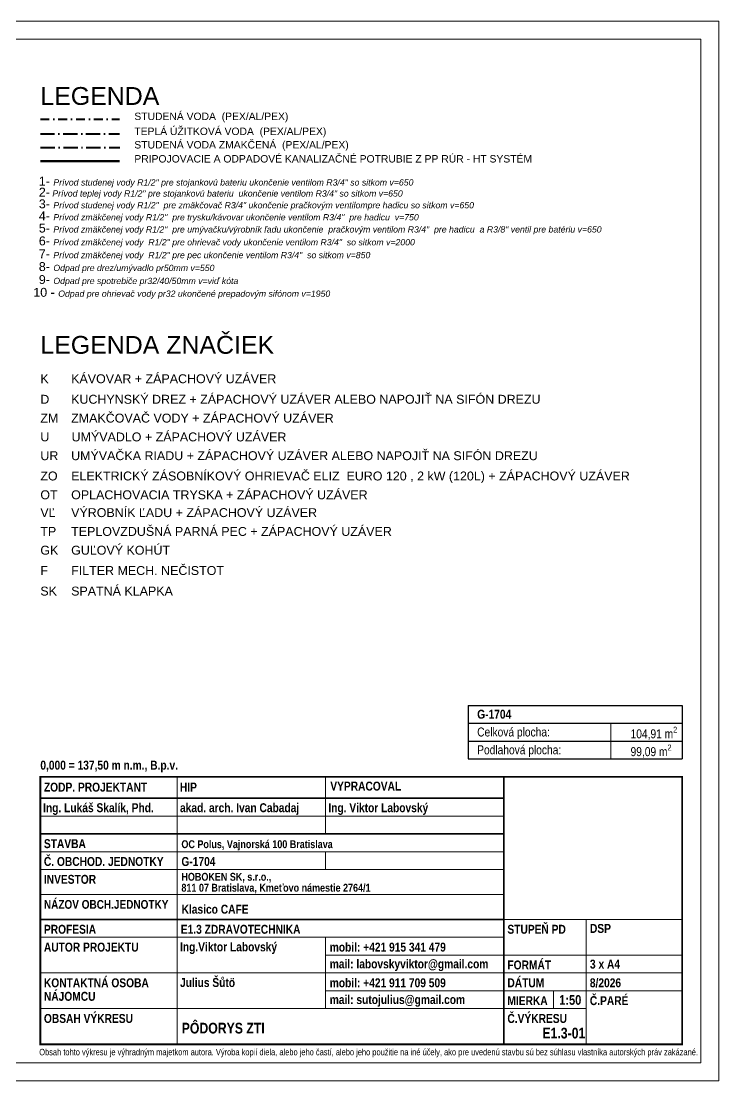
# Model space of a CAD drawing. Header units: millimetres. Extents: x 81329 to 439548, y 1718 to 95447.
# Drawn here: x 397815 to 407599, y 1718 to 16568 of the extents above; entities that cross this region are included whole.
import ezdxf
from ezdxf.enums import TextEntityAlignment as Align

# ---------------------------------------------------------------- set-up
doc = ezdxf.new("R2010")
doc.units = ezdxf.units.MM
doc.header["$LTSCALE"] = 100
for name, pattern in [('ACAD_ISO03W100', [30, 12, -18]), ('Čerchovaná 2mm', [3.2, 2, -0.6, 0, -0.6]), ('ČERCHOVANÁ2', [0.5, 0.25, -0.125, 0, -0.125])]:
    doc.linetypes.add(name, pattern=pattern)
for name, color, linetype, lineweight in [('E1_ROZPISKA', 7, 'Continuous', 13), ('E1_TEXT', 7, 'Continuous', 15), ('voda', 170, 'Continuous', 20), ('zti', 24, 'Continuous', 30), ('ZTI-DPS-potrubi_studena_voda', 5, 'ČERCHOVANÁ2', 40), ('ZTI-DPS-potrubi_tepla_voda', 1, 'Čerchovaná 2mm', 40), ('ZTI-DPS-potrubi_zmakcena_voda', 92, 'Čerchovaná 2mm', 40)]:
    doc.layers.add(name, color=color, linetype=linetype, lineweight=lineweight)
doc.layers.add('stavba-voda', color=5, linetype='Continuous')
doc.styles.add('_TCW_TXTSTY_9', font='arial.ttf', dxfattribs={"height": 182.400009})
doc.styles.add('A-BOLD', font='ARIALNB.TTF')
doc.styles.add('Arial Narrow', font='ARIALN.TTF', dxfattribs={"height": 75})
doc.styles.add('ARIAL ROZP', font='arial.ttf', dxfattribs={"width": 0.8})
doc.styles.add('ZT-zariad.', font='ARIALN.TTF')

msp = doc.modelspace()

# ---------------------------------------------------------------- linework, layer by layer
at = {"lineweight": 5}
for points in [[(407599.03, 1718.2), (376099.03, 1718.2), (376099.03, 16568.2), (407599.03, 16568.2)], [(407349.03, 1968.2), (376349.03, 1968.2), (376349.03, 16318.2), (407349.03, 16318.2)]]:
    msp.add_lwpolyline(points, close=True, dxfattribs=at)
at = {"layer": 'E1_ROZPISKA', "color": 7, "linetype": 'Continuous', "lineweight": 25, "ltscale": 0.01}
for p, q in [((404084.151, 6979.3), (404084.151, 6229.3)), ((404084.151, 6979.3), (407084.15, 6979.3)), ((404084.151, 6979.3), (404084.151, 6229.3)), ((407084.15, 6979.3), (407084.15, 6229.3)), ((407084.15, 6979.3), (407084.15, 6229.3)), ((404084.151, 6729.3), (407084.15, 6729.3)), ((404084.151, 6479.3), (407084.15, 6479.3)), ((404084.151, 6229.3), (407084.15, 6229.3))]:
    msp.add_line(p, q, dxfattribs=at)
at = {"layer": 'E1_ROZPISKA', "color": 7, "linetype": 'Continuous', "lineweight": 13, "ltscale": 0.01}
for p, q in [((404084.151, 6729.3), (407084.15, 6729.3)), ((404084.151, 6729.3), (407084.15, 6729.3)), ((406084.151, 6729.3), (406084.151, 6229.3)), ((404084.151, 6479.3), (407084.15, 6479.3)), ((404084.151, 6479.3), (407084.15, 6479.3))]:
    msp.add_line(p, q, dxfattribs=at)
at = {"layer": 'E1_ROZPISKA'}
for p, q in [((400003.974, 2229.3), (400003.974, 5979.3)), ((402084.15, 5979.3), (402084.15, 5179.3)), ((398084.15, 5429.3), (404584.15, 5429.3)), ((398084.15, 5179.3), (404584.15, 5179.3)), ((398084.15, 4929.3), (404584.15, 4929.3)), ((402084.15, 4679.3), (402084.15, 4929.3)), ((398084.15, 3979.3), (404584.15, 3979.3)), ((404584.15, 3979.3), (407084.15, 3979.3)), ((405740.273, 3979.3), (405740.273, 2229.3)), ((402084.15, 3729.3), (402084.15, 2729.3)), ((404584.15, 3479.3), (407084.15, 3479.3)), ((404584.15, 3229.3), (407084.15, 3229.3)), ((404584.15, 2979.3), (407084.15, 2979.3)), ((405282.857, 2979.3), (405282.857, 2729.3)), ((404584.15, 2729.3), (405740.273, 2729.3))]:
    msp.add_line(p, q, dxfattribs=at)
at = {"layer": 'E1_ROZPISKA', "const_width": 25}
msp.add_lwpolyline([(398084.15, 5979.3), (407084.15, 5979.3), (407084.15, 2229.3), (398084.15, 2229.3)], close=True, dxfattribs=at)
for points in [[(404584.15, 5979.3), (404584.15, 2229.3)], [(398084.15, 5679.3), (404584.15, 5679.3)], [(398084.15, 5179.3), (404584.15, 5179.3)], [(398084.15, 3979.3), (404584.15, 3979.3)]]:
    msp.add_lwpolyline(points, dxfattribs=at)
at = {"layer": 'E1_ROZPISKA'}
for points in [[(398084.15, 4679.3), (404584.15, 4679.3)], [(398084.15, 4329.3), (404584.15, 4329.3)], [(398084.15, 3729.3), (404584.15, 3729.3)], [(402084.15, 3479.3), (404584.15, 3479.3)], [(398084.15, 3229.3), (404584.15, 3229.3)], [(402084.15, 2979.3), (404584.15, 2979.3)], [(398084.15, 2729.3), (404584.15, 2729.3)], [(398084.15, 2229.3), (404584.15, 2229.3)]]:
    msp.add_lwpolyline(points, dxfattribs=at)
at = {"layer": 'E1_TEXT'}
msp.add_line((405740.273, 2729.3), (405740.273, 2229.3), dxfattribs=at)
at = {"layer": 'zti', "linetype": 'ACAD_ISO03W100', "lineweight": 50, "ltscale": 5}
msp.add_line((398084.15, 14606.455), (399195.377, 14606.455), dxfattribs=at)
at = {"layer": 'ZTI-DPS-potrubi_studena_voda', "ltscale": 5}
msp.add_line((398084.15, 15195.957), (399195.377, 15195.957), dxfattribs=at)
at = {"layer": 'ZTI-DPS-potrubi_tepla_voda'}
msp.add_line((398084.15, 14991.837), (399195.377, 14991.837), dxfattribs=at)
at = {"layer": 'ZTI-DPS-potrubi_zmakcena_voda'}
msp.add_line((398088.236, 14795.766), (399199.463, 14795.766), dxfattribs=at)

# ---------------------------------------------------------------- texts
at = {"layer": 'E1_ROZPISKA', "insert": (398068.516, 2165.869), "char_height": 90, "width": 10453.95237, "attachment_point": 1, "rotation": 360, "style": 'ARIAL ROZP'}
msp.add_mtext('\\pxt0.34;Obsah tohto výkresu je výhradným majetkom autora. Výroba kopií diela, alebo jeho častí, alebo jeho použitie na iné účely, ako pre uvedenú stavbu sú bez súhlasu vlastníka autorských práv zakázané.', dxfattribs=at)
at = {"layer": 'E1_TEXT', "style": 'A-BOLD'}
for s, height, p in [('0,000 = 137,50 m n.m., B.p.v. ', 125, (398084.15, 6079.3)), ('ZODP. PROJEKTANT', 125, (398134.15, 5771.105)), ('HIP', 125, (400041.05, 5771.105)), ('VYPRACOVAL', 125, (402150.206, 5785.76)), ('Ing. Lukáš Skalík, Phd. ', 125, (398123.206, 5482.995)), ('akad. arch. Ivan Cabadaj', 125, (400043.03, 5482.995)), ('Ing. Viktor Labovský', 125, (402123.206, 5482.995)), ('STAVBA', 125, (398134.15, 4979.3)), ('OC Polus, Vajnorská 100 Bratislava', 110, (400062.593, 4979.3)), ('Č. OBCHOD. JEDNOTKY', 125, (398134.15, 4729.3)), ('G-1704', 125, (400062.593, 4729.3)), ('INVESTOR', 125, (398134.15, 4479.3)), ('HOBOKEN SK, s.r.o.,', 110, (400062.593, 4522.132)), ('811 07 Bratislava, Kmeťovo námestie 2764/1', 110, (400062.593, 4368.833)), ('NÁZOV OBCH.JEDNOTKY', 122.5, (398134.15, 4129.3)), ('Klasico CAFE', 125, (400065.083, 4060.491)), ('PROFESIA', 125, (398134.15, 3779.3)), ('E1.3 ZDRAVOTECHNIKA', 125, (400053.974, 3779.3)), ('STUPEŇ PD', 125, (404634.15, 3779.3)), ('DSP', 125, (405791.797, 3791.213)), ('AUTOR PROJEKTU', 125, (398134.15, 3529.3)), ('Ing.Viktor Labovský', 125, (400043.03, 3532.995)), ('mobil: +421 915 341 479', 125, (402142.769, 3529.3)), ('mail: labovskyviktor@gmail.com', 125, (402142.769, 3294.3)), ('FORMÁT', 125, (404634.15, 3279.3)), ('3 x A4', 125, (405791.797, 3291.213)), ('KONTAKTNÁ OSOBA', 125, (398134.15, 3029.3)), ('Julius Šůtö', 125, (400043.03, 3032.995)), ('mobil: +421 911 709 509', 125, (402142.769, 3029.3)), ('DÁTUM', 125, (404634.15, 3029.3)), ('8/2026', 125, (405790.273, 3029.3)), ('NÁJOMCU', 125, (398134.15, 2839.824)), ('mail: sutojulius@gmail.com', 125, (402142.769, 2794.3)), ('MIERKA', 125, (404634.15, 2779.3)), ('1:50', 135, (405361.15, 2783.969)), ('Č.PARÉ', 125, (405790.273, 2779.3)), ('OBSAH VÝKRESU', 125, (398134.15, 2529.3)), ('Č.VÝKRESU', 125, (404634.15, 2529.3)), ('PÔDORYS ZTI', 150, (400066.417, 2381.433))]:
    msp.add_text(s, height=height, dxfattribs=at).set_placement(p)
msp.add_text('E1.3-01', height=150, dxfattribs=at).set_placement((405726.503, 2267.237), align=Align.BOTTOM_RIGHT)
at = {"layer": 'E1_TEXT', "linetype": 'Continuous', "lineweight": 0, "insert": (404210.588, 6854.932), "char_height": 124.99996, "attachment_point": 4, "style": 'A-BOLD'}
msp.add_mtext('\\A1;\\pxql;G-1704', dxfattribs=at)
at = {"layer": 'E1_TEXT', "linetype": 'Continuous', "lineweight": 50, "char_height": 124.99996, "attachment_point": 4, "style": 'Arial Narrow'}
for s, insert in [('\\A1;\\pxql;Celková plocha:', (404210.588, 6587.771)), ('\\A1;\\pxql;104,91 m{\\H0.66x;\\S2^  ;}', (406361.401, 6581.186)), ('\\A1;{\\pql;\\fArial Narrow|b0|i0|c238|p34;Podlahová plocha:}', (404210.588, 6337.771)), ('\\A1;\\pxql;99,09 m{\\H0.66x;\\S2^  ;}', (406361.401, 6331.186))]:
    msp.add_mtext(s, dxfattribs=dict(at, insert=insert))
at = {"layer": 'stavba-voda', "color": 0, "char_height": 125, "attachment_point": 1, "style": '_TCW_TXTSTY_9'}
for s, insert, width in [('{\\fArial|b0|i0|c0|p34;\\H0.8308x;\\C256;\\c0;STUDEN\\fArial|b0|i0|c238|p34;Á VODA  (PEX/AL/PEX)}', (399402.313, 15286.953, 0), 3942.70377), ('{\\fArial|b0|i0|c0|p34;\\H0.8308x;TEPL\\fArial|b0|i0|c238|p34;Á ÚŽITKOVÁ VODA  \\C256;\\c0;(PEX/AL/PEX)}', (399402.313, 15076.953, 0), 3942.70377), ('{\\fArial|b0|i0|c0|p34;\\H0.8308x;STUDEN\\fArial|b0|i0|c238|p34;Á VODA ZMAKČENÁ  \\C256;\\c0;(PEX/AL/PEX)}', (399402.313, 14888.274, 0), 3942.70377), ('{\\fArial|b0|i0|c238|p34;\\H0.8308x;\\C256;\\c0;PRIPOJOVACIE A ODPADOVÉ KANALIZAČNÉ POTRUBIE Z PP RÚR - HT SYSTÉM }', (399402.313, 14691.571, 0), 6174.99184)]:
    msp.add_mtext(s, dxfattribs=dict(at, insert=insert, width=width))
at = {"layer": 'voda', "char_height": 125, "attachment_point": 1, "style": '_TCW_TXTSTY_9'}
for s, insert, width in [('1- {\\fArial|b0|i1|c238|p34;\\H0.7x;Prívod studenej vody R1/2" pre stojankovú bateriu ukončenie ventilom R3/4" so sitkom v=650}', (398063.054, 14390.248, 0), 8430.8006), ('2-{\\fArial|b0|i1|c238|p34;\\H0.7x; Prívod teplej vody R1/2" pre stojankovú bateriu  ukončenie ventilom R3/4" so sitkom v=650}', (398063.054, 14234.915, 0), 9413.72676), ('3-{\\C5; \\fArial|b0|i1|c238|p34;\\H0.7x;\\C256;Prívod studenej vody R1/2"  pre zmäkčovač R3/4" ukončenie pračkovým ventilompre hadicu so sitkom v=650 }', (398063.054, 14070.369, 0), 9116.80579), ('{\\C92;6- \\fArial|b0|i1|c238|p34;\\H0.7x;Prívod zmäkčenej vody  R1/2" pre ohrievač vody ukončenie ventilom R3/4"  so sitkom v=2000}', (398063.054, 13551.491, 0), 11140.19476), ('{\\fArial|b0|i0|c238|p34;\\C92;7- \\fArial|b0|i1|c238|p34;\\H0.7x;Prívod zmäkčenej vody  R1/2" pre pec ukončenie ventilom R3/4"  so sitkom v=850}', (398063.054, 13371.491, 0), 8632.78154)]:
    msp.add_mtext(s, dxfattribs=dict(at, insert=insert, width=width))
at = {"layer": 'voda', "color": 92, "char_height": 125, "attachment_point": 1, "style": '_TCW_TXTSTY_9'}
for s, insert, width in [('4- {\\fArial|b0|i1|c238|p34;\\H0.7x;Prívod zmäkčenej vody R1/2"  pre trysku/kávovar ukončenie ventilom R3/4"  pre hadicu  v=750}', (398063.054, 13901.392, 0), 11140.19476), ('5- {\\fArial|b0|i1|c238|p34;\\H0.7x;Prívod zmäkčenej vody R1/2"  pre umývačku/výrobník ľadu ukončenie  pračkovým ventilom R3/4"  pre hadicu  a R3/8" ventil pre batériu v=650}', (398063.054, 13731.491, 0), 10120.5634)]:
    msp.add_mtext(s, dxfattribs=dict(at, insert=insert, width=width))
at = {"layer": 'zti', "color": 0, "style": '_TCW_TXTSTY_9'}
for s, p in [('K', (398084.15, 11557.397, 0.001)), ('KÁVOVAR + ZÁPACHOVÝ UZÁVER', (398516.15, 11557.397, 0.001)), ('D', (398084.15, 11269.397, 0.001)), ('KUCHYNSKÝ DREZ + ZÁPACHOVÝ UZÁVER ALEBO NAPOJIŤ NA SIFÓN DREZU', (398516.15, 11269.397, 0.001)), ('ZM', (398084.15, 11005.897, 0.001)), ('ZMAKČOVAČ VODY + ZÁPACHOVÝ UZÁVER ', (398516.15, 11005.897, 0.001)), ('U', (398084.15, 10742.397, 0.001)), ('UMÝVADLO + ZÁPACHOVÝ UZÁVER', (398522.363, 10741.785, 0.001)), ('UMÝVAČKA RIADU + ZÁPACHOVÝ UZÁVER ALEBO NAPOJIŤ NA SIFÓN DREZU', (398516.15, 10478.897, 0.001)), ('UR', (398084.15, 10478.897, 0.001)), ('ZO', (398084.15, 10194.482, 0.001)), ('ELEKTRICKÝ ZÁSOBNÍKOVÝ OHRIEVAČ ELIZ  EURO 120 , 2 kW (120L) + ZÁPACHOVÝ UZÁVER', (398516.15, 10194.482, 0.001)), ('OT', (398084.15, 9930.982, 0.001)), ('OPLACHOVACIA TRYSKA + ZÁPACHOVÝ UZÁVER', (398516.15, 9930.982, 0.001)), ('VĽ', (398084.15, 9680.982, 0.001)), ('VÝROBNÍK ĽADU + ZÁPACHOVÝ UZÁVER', (398516.15, 9680.982, 0.001)), ('TEPLOVZDUŠNÁ PARNÁ PEC + ZÁPACHOVÝ UZÁVER', (398516.15, 9417.482, 0.001)), ('TP', (398084.15, 9417.482, 0.001)), ('GK', (398084.15, 9153.982, 0.001)), ('GUĽOVÝ KOHÚT', (398516.15, 9153.982, 0.001)), ('F', (398084.15, 8869.566, 0.001)), ('FILTER MECH. NEČISTOT', (398516.15, 8869.566, 0.001)), ('SK', (398084.15, 8581.566, 0.001)), ('SPATNÁ KLAPKA', (398516.15, 8581.566, 0.001))]:
    msp.add_text(s, height=125, dxfattribs=at).set_placement(p, align=Align.MIDDLE_LEFT)
at = {"layer": 'zti', "attachment_point": 1}
for s, insert, char_height, width, style in [('{\\fArial|b0|i0|c238|p34;\\C256;\\c0;LEGENDA }', (398084.15, 15645.117, 0), 250, 5632.43396, 'ZT-zariad.'), ('8- {\\fArial|b0|i1|c238|p34;\\H0.7x;Odpad pre drez/umývadlo pr50mm v=550}', (398063.054, 13191.491, 0), 125, 9412.39636, '_TCW_TXTSTY_9'), ('9- {\\fArial|b0|i1|c238|p34;\\H0.7x;Odpad pre spotrebiče pr32/40/50mm v=viď kóta}', (398063.054, 13009.303, 0), 125, 7747.81324, '_TCW_TXTSTY_9'), ('\\pxt13;10 - {\\fArial|b0|i1|c238|p34;\\H0.7x;Odpad pre ohrievač vody pr32 ukončené prepadovým sifónom v=1950}', (397985.376, 12830.935, 0), 125, 7035.33794, '_TCW_TXTSTY_9'), ('{\\fArial|b0|i0|c238|p34;\\C256;\\c0;LEGENDA ZNAČIEK}', (398084.15, 12156.953, 0), 250, 5632.43396, 'ZT-zariad.')]:
    msp.add_mtext(s, dxfattribs=dict(at, insert=insert, char_height=char_height, width=width, style=style))

doc.saveas('drawing.dxf')
